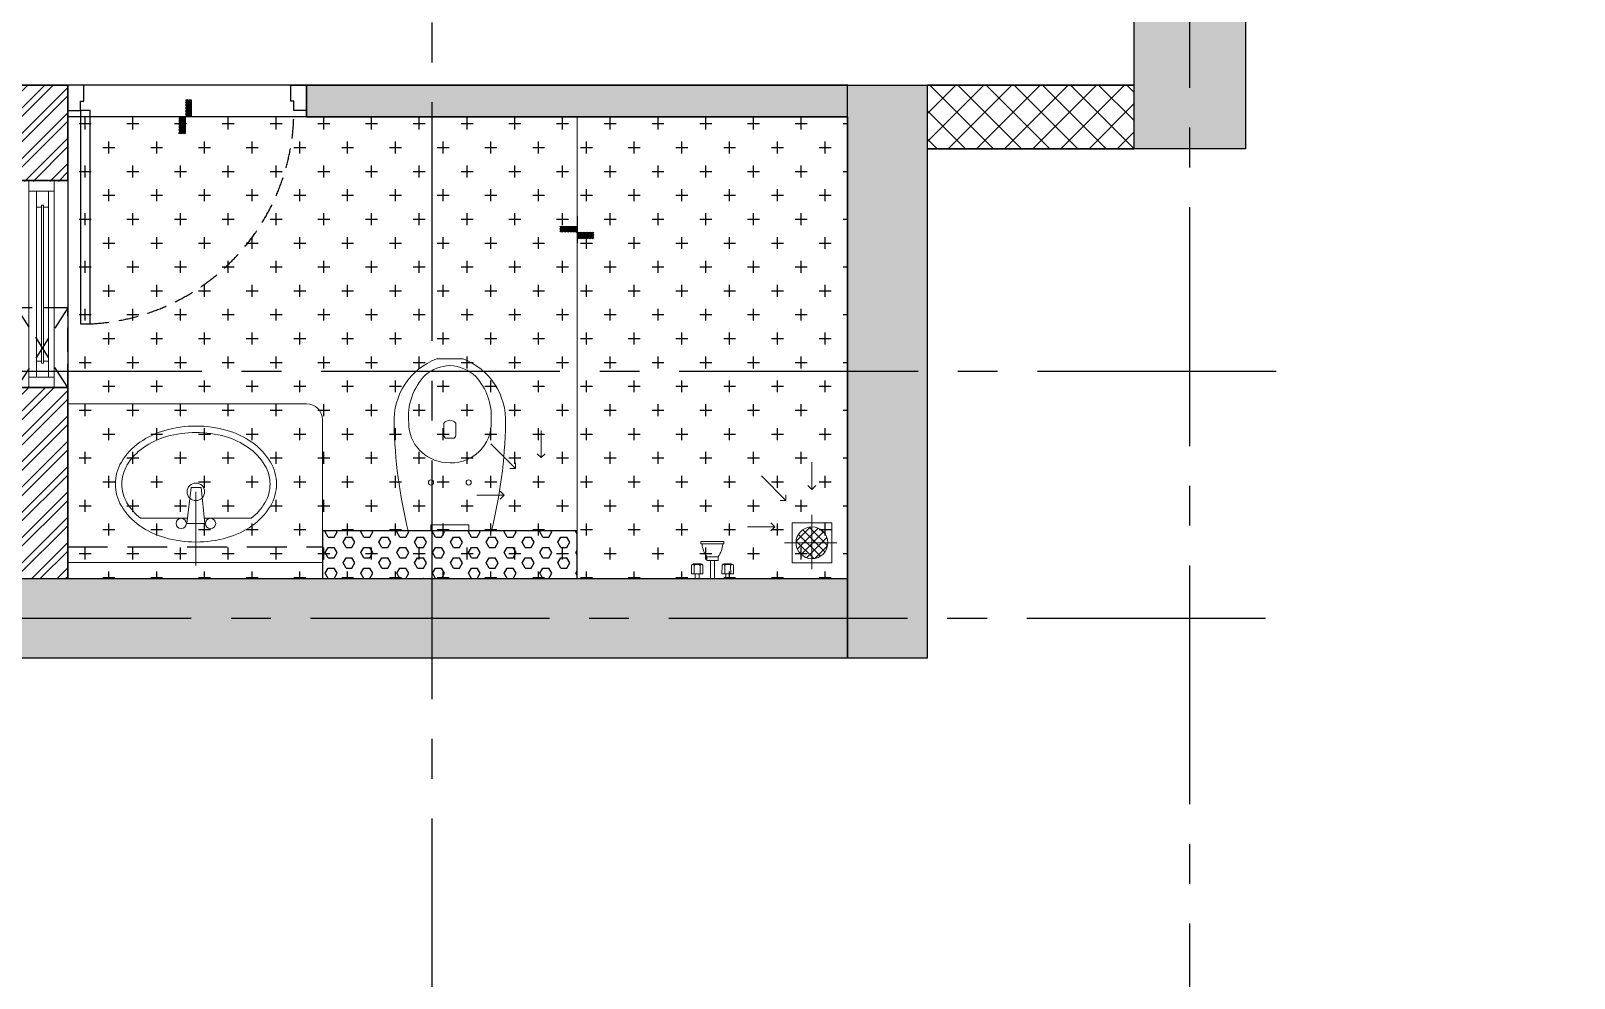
# Model space of a CAD drawing. Header units: millimetres. Extents: x 1066295 to 1300022, y -5734212 to -5454663.
# Drawn here: x 1211591 to 1216439, y -5711502 to -5708527 of the extents above; entities that cross this region are included whole.
import ezdxf

# ---------------------------------------------------------------- set-up
doc = ezdxf.new("R2010")
doc.units = ezdxf.units.MM
doc.header["$LTSCALE"] = 1000
doc.header["$MEASUREMENT"] = 0
for name, pattern in [('AUDIT_D_120904163729-0', [0]), ('T9_KEY PLAN(TYPICAL FLOOR)$0$2BHK-A - BACK$0$AUDIT_D_120904163729-0', [0]), ('T9_KEY PLAN(TYPICAL FLOOR)$0$2BHK-A - BACK$0$HIDDEN', [0.375, 0.25, -0.125]), ('T9_KEY PLAN(TYPICAL FLOOR)$0$T8_REFUGE COLUMNS$0$CENTER2', [1.125, 0.75, -0.125, 0.125, -0.125])]:
    doc.linetypes.add(name, pattern=pattern)
doc.layers.get('0').update_dxf_attribs({"linetype": 'AUDIT_D_120904163729-0'})
for name, color, linetype in [('T9_KEY PLAN(TYPICAL FLOOR)$0$2BHK-A - BACK$0$A-DOOR-FULL', 2, 'Continuous'), ('T9_KEY PLAN(TYPICAL FLOOR)$0$2BHK-A - BACK$0$A-HATCH -160', 251, 'T9_KEY PLAN(TYPICAL FLOOR)$0$2BHK-A - BACK$0$AUDIT_D_120904163729-0'), ('T9_KEY PLAN(TYPICAL FLOOR)$0$2BHK-A - BACK$0$a-tile drop', 3, 'Continuous'), ('T9_KEY PLAN(TYPICAL FLOOR)$0$2BHK-A - BACK$0$A-TOI SUNK 50MM', 8, 'Continuous'), ('T9_KEY PLAN(TYPICAL FLOOR)$0$2BHK-A - BACK$0$APT PLANS-typ$0$TILEDROP', 3, 'Continuous'), ('T9_KEY PLAN(TYPICAL FLOOR)$0$2BHK-A - BACK$0$LEDGE WALL', 5, 'Continuous'), ('T9_KEY PLAN(TYPICAL FLOOR)$0$T8_REFUGE COLUMNS$0$A-CENTERLINE', 193, 'T9_KEY PLAN(TYPICAL FLOOR)$0$T8_REFUGE COLUMNS$0$CENTER2'), ('T9_KEY PLAN(TYPICAL FLOOR)$0$T8_REFUGE COLUMNS$0$A-RCC COLS', 3, 'Continuous'), ('T9_KEY PLAN(TYPICAL FLOOR)$0$T8_TYPICAL COLUMNS$0$A-RCC COLS', 3, 'Continuous')]:
    doc.layers.add(name, color=color, linetype=linetype)
for name, color, linetype, lineweight in [('T9_KEY PLAN(TYPICAL FLOOR)$0$2BHK-A - BACK$0$a-TOI-fixtures', 251, 'Continuous', 0), ('T9_KEY PLAN(TYPICAL FLOOR)$0$2BHK-A - BACK$0$A-WALL- 160', 6, 'Continuous', 30), ('T9_KEY PLAN(TYPICAL FLOOR)$0$2BHK-A - BACK$0$Ventilator', 5, 'Continuous', 0), ('T9_KEY PLAN(TYPICAL FLOOR)$0$T8(T9 IS SIMILAR)$0$D&W', 8, 'Continuous', 25)]:
    doc.layers.add(name, color=color, linetype=linetype, lineweight=lineweight)
doc.layers.add('T9_KEY PLAN(TYPICAL FLOOR)$0$T8_REFUGE COLUMNS$0$COL-HATCH', color=7, linetype='Continuous', lineweight=25, true_color=0xa3a3a3)
doc.styles.add('T9_KEY PLAN(TYPICAL FLOOR)$0$2BHK-A - BACK$0$Romans 1', font='romans.shx', dxfattribs={"height": 100})
doc.dimstyles.new('T9_KEY PLAN(TYPICAL FLOOR)$0$2BHK-A - BACK$0$ALPINE S', dxfattribs={"dimscale": 0, "dimtxt": 100, "dimasz": 75, "dimexe": 0, "dimexo": 0, "dimgap": 75, "dimtad": 1, "dimdec": 0, "dimzin": 0, "dimdsep": 46, "dimtxsty": 'T9_KEY PLAN(TYPICAL FLOOR)$0$2BHK-A - BACK$0$Romans 1', "dimblk": 'T9_KEY PLAN(TYPICAL FLOOR)$0$2BHK-A - BACK$0$_ArchTick', "dimcen": 0.09, "dimclrd": 256, "dimclre": 256, "dimclrt": 7, "dimadec": 0, "dimazin": 0, "dimtfac": 1, "dimtdec": 0, "dimtofl": 0, "dimtmove": 1, "dimatfit": 0, "dimldrblk": 'T9_KEY PLAN(TYPICAL FLOOR)$0$2BHK-A - BACK$0$_Open90', "dimfxl": 1, "dimtolj": 1, "dimtzin": 0, "dimarcsym": 0})

# ---------------------------------------------------------------- blocks, each defined once
blk = doc.blocks.new('T9_KEY PLAN(TYPICAL FLOOR)$0$T8_REFUGE COLUMNS')
at = {"layer": 'T9_KEY PLAN(TYPICAL FLOOR)$0$T8_REFUGE COLUMNS$0$COL-HATCH', "linetype": 'ByBlock'}
h = blk.add_hatch(color=256, dxfattribs=at)
h.dxf.hatch_style = 1
h.paths.add_polyline_path([(1215902.1, -5706299.9), (1216152.1, -5706299.9), (1216152.1, -5708099.9), (1215902.1, -5708099.9)])
h.paths.add_polyline_path([(1215902.1, -5708099.9), (1213292.1, -5708099.9), (1213292.1, -5707849.9), (1215902.1, -5707849.9)])
h.paths.add_polyline_path([(1196642.1, -5706299.9), (1196392.1, -5706299.9), (1196392.1, -5708099.9), (1196642.1, -5708099.9)])
h.paths.add_polyline_path([(1215902.1, -5723474.9), (1216152.1, -5723474.9), (1216152.1, -5721674.9), (1215902.1, -5721674.9)])
h.paths.add_polyline_path([(1215902.1, -5721924.9), (1213292.1, -5721924.9), (1213292.1, -5721674.9), (1215902.1, -5721674.9)])
h.paths.add_polyline_path([(1196642.1, -5723474.9), (1196392.1, -5723474.9), (1196392.1, -5721674.9), (1196642.1, -5721674.9)])
h.paths.add_polyline_path([(1198957.1, -5709939.9), (1199207.1, -5709939.9), (1199207.1, -5714149.9), (1198957.1, -5714149.9)])
h.paths.add_polyline_path([(1197682.1, -5711799.9), (1197432.1, -5711799.9), (1197432.1, -5709939.9), (1197682.1, -5709939.9)])
h.paths.add_polyline_path([(1184832.1, -5718799.9), (1185182.1, -5718799.9), (1185182.1, -5709299.9), (1184832.1, -5709299.9)])
h.paths.add_polyline_path([(1194132.1, -5714149.9), (1193882.1, -5714149.9), (1193882.1, -5709939.9), (1194132.1, -5709939.9)])
h.paths.add_polyline_path([(1189932.1, -5714149.9), (1190232.1, -5714149.9), (1190232.1, -5709914.9), (1189932.1, -5709914.9)])
h.paths.add_polyline_path([(1189932.1, -5719684.9), (1190232.1, -5719684.9), (1190232.1, -5715449.9), (1189932.1, -5715449.9)])
h.paths.add_polyline_path([(1194182.1, -5719609.9), (1193882.1, -5719609.9), (1193882.1, -5717174.9), (1194182.1, -5717174.9)])
h.paths.add_polyline_path([(1215612.1, -5719609.9), (1215862.1, -5719609.9), (1215862.1, -5715374.9), (1215612.1, -5715374.9)])
h.paths.add_polyline_path([(1210702.1, -5711724.9), (1207452.1, -5711724.9), (1207452.1, -5711474.9), (1210702.1, -5711474.9)])
h.paths.add_polyline_path([(1210702.1, -5713624.9), (1207452.1, -5713624.9), (1207452.1, -5713874.9), (1210702.1, -5713874.9)])
h.paths.add_polyline_path([(1210952.1, -5711474.9), (1210702.1, -5711474.9), (1210702.1, -5713874.9), (1210952.1, -5713874.9)])
h.paths.add_polyline_path([(1202442.1, -5712799.9), (1202692.1, -5712799.9), (1202692.1, -5710799.9), (1202442.1, -5710799.9)], flags=17)
h.paths.add_polyline_path([(1196682.1, -5715374.9), (1196932.1, -5715374.9), (1196932.1, -5719609.9), (1196682.1, -5719609.9)])
h.paths.add_polyline_path([(1210052.1, -5727009.9), (1209752.1, -5727009.9), (1209752.1, -5724474.9), (1210052.1, -5724474.9)])
h.paths.add_polyline_path([(1202492.1, -5727009.9), (1202792.1, -5727009.9), (1202792.1, -5724474.9), (1202492.1, -5724474.9)])
h.paths.add_polyline_path([(1199382.1, -5726829.9), (1199132.1, -5726829.9), (1199132.1, -5724474.9), (1199382.1, -5724474.9)])
h.paths.add_polyline_path([(1195392.1, -5726519.9), (1195742.1, -5726519.9), (1195742.1, -5724724.9), (1195392.1, -5724724.9)])
h.paths.add_polyline_path([(1195742.1, -5724124.9), (1195392.1, -5724124.9), (1195392.1, -5723274.9), (1195742.1, -5723274.9)])
h.paths.add_polyline_path([(1217152.1, -5726519.9), (1216802.1, -5726519.9), (1216802.1, -5724724.9), (1217152.1, -5724724.9)])
h.paths.add_polyline_path([(1216802.1, -5724124.9), (1217152.1, -5724124.9), (1217152.1, -5723274.9), (1216802.1, -5723274.9)])
h.paths.add_polyline_path([(1213162.1, -5726829.9), (1213412.1, -5726829.9), (1213412.1, -5724474.9), (1213162.1, -5724474.9)])
h.paths.add_polyline_path([(1209602.1, -5723474.9), (1209852.1, -5723474.9), (1209852.1, -5721674.9), (1209602.1, -5721674.9)])
h.paths.add_polyline_path([(1212262.1, -5721674.9), (1210752.1, -5721674.9), (1210752.1, -5721924.9), (1212262.1, -5721924.9)])
h.paths.add_polyline_path([(1212742.1, -5719224.9), (1207452.1, -5719224.9), (1207452.1, -5718974.9), (1212742.1, -5718974.9)])
h.paths.add_polyline_path([(1214067.1, -5718349.9), (1213817.1, -5718349.9), (1213817.1, -5716424.9), (1214067.1, -5716424.9)])
h.paths.add_polyline_path([(1213587.1, -5709939.9), (1213337.1, -5709939.9), (1213337.1, -5714149.9), (1213587.1, -5714149.9)])
h.paths.add_polyline_path([(1214862.1, -5711799.9), (1215112.1, -5711799.9), (1215112.1, -5709939.9), (1214862.1, -5709939.9)])
h.paths.add_polyline_path([(1227712.1, -5718799.9), (1227362.1, -5718799.9), (1227362.1, -5709299.9), (1227712.1, -5709299.9)])
h.paths.add_polyline_path([(1218412.1, -5714149.9), (1218662.1, -5714149.9), (1218662.1, -5709939.9), (1218412.1, -5709939.9)])
h.paths.add_polyline_path([(1222612.1, -5714149.9), (1222312.1, -5714149.9), (1222312.1, -5709914.9), (1222612.1, -5709914.9)])
h.paths.add_polyline_path([(1222612.1, -5719684.9), (1222312.1, -5719684.9), (1222312.1, -5715449.9), (1222612.1, -5715449.9)])
h.paths.add_polyline_path([(1218362.1, -5719609.9), (1218662.1, -5719609.9), (1218662.1, -5717174.9), (1218362.1, -5717174.9)])
h.paths.add_polyline_path([(1202742.1, -5716974.9), (1202992.1, -5716974.9), (1202992.1, -5718974.9), (1202742.1, -5718974.9)])
h.paths.add_polyline_path([(1204842.1, -5716974.9), (1205092.1, -5716974.9), (1205092.1, -5718974.9), (1204842.1, -5718974.9)])
h.paths.add_polyline_path([(1217152.1, -5701889.9), (1216802.1, -5701889.9), (1216802.1, -5705049.9), (1217152.1, -5705049.9)])
h.paths.add_polyline_path([(1216802.1, -5705649.9), (1217152.1, -5705649.9), (1217152.1, -5706499.9), (1216802.1, -5706499.9)])
h.paths.add_polyline_path([(1213162.1, -5701089.9), (1213412.1, -5701089.9), (1213412.1, -5705299.9), (1213162.1, -5705299.9)])
h.paths.add_polyline_path([(1210052.1, -5701089.9), (1209752.1, -5701089.9), (1209752.1, -5705299.9), (1210052.1, -5705299.9)])
h.paths.add_polyline_path([(1209602.1, -5706299.9), (1209852.1, -5706299.9), (1209852.1, -5708099.9), (1209602.1, -5708099.9)])
h.paths.add_polyline_path([(1212262.1, -5708099.9), (1210752.1, -5708099.9), (1210752.1, -5707849.9), (1212262.1, -5707849.9)])
h.paths.add_polyline_path([(1195392.1, -5701889.9), (1195742.1, -5701889.9), (1195742.1, -5705049.9), (1195392.1, -5705049.9)])
h.paths.add_polyline_path([(1195742.1, -5705649.9), (1195392.1, -5705649.9), (1195392.1, -5706499.9), (1195742.1, -5706499.9)])
h.paths.add_polyline_path([(1199382.1, -5701089.9), (1199132.1, -5701089.9), (1199132.1, -5705299.9), (1199382.1, -5705299.9)])
h.paths.add_polyline_path([(1202492.1, -5701089.9), (1202792.1, -5701089.9), (1202792.1, -5705299.9), (1202492.1, -5705299.9)])
h.paths.add_polyline_path([(1202942.1, -5706299.9), (1202692.1, -5706299.9), (1202692.1, -5708099.9), (1202942.1, -5708099.9)])
h.paths.add_polyline_path([(1200282, -5708099.9), (1201792, -5708099.9), (1201792, -5707849.9), (1200282, -5707849.9)])
h.paths.add_polyline_path([(1207452.1, -5710799.9), (1211787.1, -5710799.9), (1211787.1, -5710549.9), (1207452.1, -5710549.9)])
h.paths.add_polyline_path([(1200042.1, -5713849.9), (1200042.1, -5710549.9), (1205092.1, -5710549.9), (1205092.1, -5712999.9), (1204842.1, -5712999.9), (1204842, -5710799.9), (1200292.1, -5710799.9), (1200292.1, -5713849.9)])
h.paths.add_polyline_path([(1198907.1, -5719224.9), (1205092.1, -5719224.9), (1205092.1, -5718974.9), (1198907.1, -5718974.9)])
h.paths.add_polyline_path([(1202942.1, -5723474.9), (1202692.1, -5723474.9), (1202692.1, -5721674.9), (1202942.1, -5721674.9)])
h.paths.add_polyline_path([(1200282.1, -5721674.9), (1201792.1, -5721674.9), (1201792.1, -5721924.9), (1200282.1, -5721924.9)])
h.paths.add_polyline_path([(1196932.1, -5715624.9), (1203832.1, -5715624.9), (1203832.1, -5715374.9), (1196932.1, -5715374.9)])
h.paths.add_polyline_path([(1215612.1, -5715624.9), (1207452.1, -5715624.9), (1207452.1, -5715374.9), (1215612.1, -5715374.9)])
h.paths.add_polyline_path([(1196642.1, -5721924.9), (1199252.1, -5721924.9), (1199252.1, -5721674.9), (1196642.1, -5721674.9)])
h.paths.add_polyline_path([(1196642.1, -5708099.9), (1199252.1, -5708099.9), (1199252.1, -5707849.9), (1196642.1, -5707849.9)])
h.paths.add_polyline_path([(1198007.1, -5718974.9), (1196932.1, -5718974.9), (1196932.1, -5719224.9), (1198007.1, -5719224.9)])
at = {"layer": 'T9_KEY PLAN(TYPICAL FLOOR)$0$T8_REFUGE COLUMNS$0$A-CENTERLINE'}
for p, q in [((1214597.1, -5722853.5), (1214597.1, -5698299.6)), ((1216977.1, -5728808.5), (1216977.1, -5698299.6)), ((1217248.2, -5707199.9), (1182156.9, -5707199.9)), ((1217215, -5707974.9), (1182156.9, -5707974.9))]:
    blk.add_line(p, q, dxfattribs=at)
at = {"layer": 'T9_KEY PLAN(TYPICAL FLOOR)$0$T8_REFUGE COLUMNS$0$A-RCC COLS', "linetype": 'ByBlock'}
for points in [[(1216802.1, -5705649.9), (1217152.1, -5705649.9), (1217152.1, -5706499.9), (1216802.1, -5706499.9)], [(1215902.1, -5706299.9), (1216152.1, -5706299.9), (1216152.1, -5708099.9), (1215902.1, -5708099.9)], [(1215902.1, -5708099.9), (1213292.1, -5708099.9), (1213292.1, -5707849.9), (1215902.1, -5707849.9)]]:
    blk.add_lwpolyline(points, close=True, dxfattribs=at)
blk = doc.blocks.new('T9_KEY PLAN(TYPICAL FLOOR)$0$T8_TYPICAL COLUMNS')
at = {"layer": 'T9_KEY PLAN(TYPICAL FLOOR)$0$T8_TYPICAL COLUMNS$0$A-RCC COLS', "linetype": 'ByBlock'}
blk.add_blockref('T9_KEY PLAN(TYPICAL FLOOR)$0$T8_REFUGE COLUMNS', (0, 0), dxfattribs=at)
blk = doc.blocks.new('T9_KEY PLAN(TYPICAL FLOOR)$0$2BHK-A - BACK$0$EWC 1-flat-3')
at = {"color": 0, "linetype": 'ByBlock', "ltscale": 1.5}
blk.add_line((130.9, 0), (-130.9, 0), dxfattribs=at)
for points in [[(-130.9, 0, -0.055103), (-175.3, 336.2, -0.321827), (-41.6, 540), (41.6, 540, -0.321827), (175.3, 336.2, -0.055103), (130.9, 0, -27.681239)], [(-13.2, 214.3, -0.391448), (-129.3, 337.7, -0.224585), (-76.1, 489.9, -0.160675), (0, 518.7, -0.183016), (81.6, 484.1, -0.201424), (130, 346.4, -0.474507), (-13.2, 214.3, -2.927417)], [(-9.5, 290.2), (9.5, 290.2, 0.414214), (18.9, 299.7), (18.9, 337.6, 0.5), (-18.9, 337.6), (-18.9, 299.7, 0.414214), (-9.5, 290.2, 0.530498)]]:
    blk.add_lwpolyline(points, format="xyb", dxfattribs=at)
at = {"color": 0, "linetype": 'ByBlock'}
blk.add_lwpolyline([(-59.2, 0), (-59.2, 18.9), (59.2, 18.9), (59.2, 0)], close=True, dxfattribs=at)
at = {"color": 0, "linetype": 'ByBlock', "ltscale": 1.5}
for centre in [(-59.2, 151.6), (59.2, 151.6)]:
    blk.add_circle(centre, 8.31, dxfattribs=at)
blk = doc.blocks.new('T9_KEY PLAN(TYPICAL FLOOR)$0$2BHK-A - BACK$0$Type-A-First Floor Plan-bottom-up$0$FLOOR TRAP-flat-6')
at = {"layer": 'T9_KEY PLAN(TYPICAL FLOOR)$0$2BHK-A - BACK$0$a-TOI-fixtures'}
h = blk.add_hatch(dxfattribs=at)
h.set_pattern_fill('ACET-2D-_USER', color=256, scale=20, angle=45, style=0, double=1, pattern_type=0)
h.set_pattern_definition([(45, (-789896.981, 5385770.066), (-14.142135624, 14.142135624), []), (135, (-789896.981, 5385770.066), (-14.142135624, -14.142135624), [])])
edge = h.paths.add_edge_path()
edge.add_arc((150, 150), 50, 0, 360)
for q in [(150, 228.6), (67.6, 150), (237.4, 150), (150, 63.6)]:
    blk.add_line((150, 150), q, dxfattribs=at)
blk.add_lwpolyline([(87.5, 212.5), (212.5, 212.5), (212.5, 87.5), (87.5, 87.5)], close=True, dxfattribs=at)
blk.add_circle((150, 150), 50, dxfattribs=at)
blk = doc.blocks.new('T9_KEY PLAN(TYPICAL FLOOR)$0$2BHK-A - BACK$0$SH-flat-2')
at = {"color": 0}
for p, q in [((0.1, 54), (14.6, 54)), ((14.6, 30), (14.7, 66)), ((39.8, 57.2), (14.6, 57.2)), ((39.9, 65.9), (14.7, 66)), ((44.6, 43), (44.6, 52.2)), ((45.9, 36.2), (45.9, 59)), ((0, -6), (0, 6)), ((0, 6), (56.3, 5.9)), ((0.1, 42), (14.6, 42)), ((39.7, 38.7), (14.5, 38.7)), ((39.8, 29.9), (14.6, 30)), ((43.4, 31.6), (44.7, 33.1)), ((56.2, -18.1), (56.3, 17.9)), ((56.3, 17.9), (68.3, 17.9)), ((68.2, -18.1), (68.3, 17.9)), ((108.4, -32.8), (108.5, 32.4)), ((108.5, 35.8), (116.3, 35.8)), ((108.5, 32.4), (108.5, 35.8)), ((116.2, -36.2), (116.3, 35.8)), ((-0.1, -42), (14.4, -42)), ((0, -6), (56.3, -6.1)), ((14.5, -30), (14.4, -66)), ((39.6, -38.8), (14.4, -38.8)), ((39.7, -30.1), (14.5, -30)), ((43.3, -31.7), (44.6, -33.3)), ((44.4, -43.2), (44.4, -52.4)), ((45.7, -36.4), (45.7, -59.2)), ((56.2, -18.1), (68.2, -18.1)), ((108.4, -32.8), (108.4, -36.2)), ((108.4, -36.2), (116.2, -36.2)), ((-0.1, -54), (14.4, -54)), ((39.5, -57.3), (14.3, -57.3)), ((39.6, -66.1), (14.4, -66))]:
    blk.add_line(p, q, dxfattribs=at)
for centre, radius, start, end in [((39.8, 62), 4.8, 269.8776, 359.8776), ((39.8, 52.2), 4.8, 359.8776, 89.8776), ((39.9, 61.1), 4.8, 359.8776, 89.8776), ((41.1, 59), 4.8, 359.8776, 46.4449), ((39.8, 43.5), 4.8, 269.8776, 359.8776), ((39.7, 33.9), 4.8, 359.8776, 89.8776), ((39.8, 34.7), 4.8, 269.8776, 359.8776), ((41.1, 36.2), 4.8, 319.2258, 359.8776), ((114.8, -47.9), 80.5, 94.4595, 125.2375), ((39.6, -34), 4.8, 269.8776, 359.8776), ((39.6, -43.6), 4.8, 359.8776, 89.8776), ((39.7, -34.9), 4.8, 359.8776, 89.8776), ((40.9, -36.4), 4.8, 359.8776, 40.5294), ((115, 47.4), 80.5, 234.5177, 265.2957), ((39.5, -52.4), 4.8, 269.8776, 359.8776), ((39.5, -62.1), 4.8, 359.8776, 89.8776), ((39.6, -61.3), 4.8, 269.8776, 359.8776), ((40.9, -59.2), 4.8, 313.3103, 359.8776)]:
    blk.add_arc(centre, radius, start, end, dxfattribs=at)
blk = doc.blocks.new('*U2393')
for points in [[(0, 0), (0, 670), (-30, 670), (-30, 0)], [(-710, 0), (-670, 0), (-670, -30), (-660, -30), (-660, -80), (-710, -80)], [(40, 0), (0, 0), (0, -30), (-10, -30), (-10, -80), (40, -80)]]:
    blk.add_lwpolyline(points, close=True)
at = {"color": 0, "linetype": 'ByBlock', "ltscale": 0.25}
blk.add_arc((1, -0.4), 671, 92.373, 179.9653, dxfattribs=at)
blk = doc.blocks.new('T9_KEY PLAN(TYPICAL FLOOR)$0$2BHK-A - BACK$0$TILE DROP -x')
at = {"layer": 'T9_KEY PLAN(TYPICAL FLOOR)$0$2BHK-A - BACK$0$APT PLANS-typ$0$TILEDROP'}
h = blk.add_hatch(dxfattribs=at)
h.set_pattern_fill('ACET-2D-ANSI31', color=8, scale=27, angle=90, style=0)
h.set_pattern_definition([(135, (583590.9237, -2384968.1492), (-2.3864853865, -2.3864853865), [])])
h.paths.add_polyline_path([(-58303, -19205.9), (-58303, -19151.2), (-58284.2, -19151.2), (-58284.2, -19205.9)])
edge = h.paths.add_edge_path()
edge.add_line((-58303, -19258.5), (-58323.9, -19258.5))
edge.add_line((-58303, -19205.9), (-58303, -19258.5))
edge.add_line((-58323.7, -19205.9), (-58303, -19205.9))
edge.add_line((-58323.7, -19258.5), (-58323.7, -19205.9))
at = {"layer": 'T9_KEY PLAN(TYPICAL FLOOR)$0$2BHK-A - BACK$0$APT PLANS-typ$0$TILEDROP', "color": 1}
blk.add_line((-58252, -19205.9), (-58336, -19205.9), dxfattribs=at)
at = {"layer": 'T9_KEY PLAN(TYPICAL FLOOR)$0$2BHK-A - BACK$0$APT PLANS-typ$0$TILEDROP', "color": 20, "const_width": 3}
for points in [[(-58284.2, -19205.9), (-58284.2, -19151.2)], [(-58303, -19258.5), (-58303, -19205.9)], [(-58303, -19205.9), (-58284.2, -19205.9)]]:
    blk.add_lwpolyline(points, dxfattribs=at)
blk = doc.blocks.new('T9_KEY PLAN(TYPICAL FLOOR)$0$2BHK-A - BACK$0$V1')
at = {"layer": 'T9_KEY PLAN(TYPICAL FLOOR)$0$2BHK-A - BACK$0$Ventilator'}
for p, q in [((1139453.9, -5700057.1), (1140103.9, -5700057.1)), ((1139453.9, -5700217.1), (1140103.9, -5700217.1))]:
    blk.add_line(p, q, dxfattribs=at)
at = {"layer": 'T9_KEY PLAN(TYPICAL FLOOR)$0$2BHK-A - BACK$0$Ventilator', "color": 8}
for p, q in [((1139486.9, -5700094.6), (1140070.9, -5700094.6)), ((1139536.9, -5700118.3), (1140020.9, -5700118.3)), ((1139486.9, -5700174.6), (1140070.9, -5700174.6)), ((1139536.9, -5700155.8), (1140020.9, -5700155.8))]:
    blk.add_line(p, q, dxfattribs=at)
at = {"layer": 'T9_KEY PLAN(TYPICAL FLOOR)$0$2BHK-A - BACK$0$Ventilator', "color": 5}
for p, q in [((1139536.9, -5700134.1), (1140020.9, -5700134.1)), ((1139536.9, -5700140.1), (1140020.9, -5700140.1))]:
    blk.add_line(p, q, dxfattribs=at)
at = {"layer": 'T9_KEY PLAN(TYPICAL FLOOR)$0$2BHK-A - BACK$0$Ventilator', "color": 4}
for points in [[(1139453.9, -5700094.6), (1139486.9, -5700094.6), (1139486.9, -5700174.6), (1139453.9, -5700174.6)], [(1139536.9, -5700134.1), (1139536.9, -5700118.3), (1139486.9, -5700118.3), (1139486.9, -5700155.8), (1139536.9, -5700155.8), (1139536.9, -5700140.1), (1139530.9, -5700140.1), (1139530.9, -5700134.1)], [(1140020.9, -5700134.1), (1140020.9, -5700118.3), (1140070.9, -5700118.3), (1140070.9, -5700155.8), (1140020.9, -5700155.8), (1140020.9, -5700140.1), (1140026.9, -5700140.1), (1140026.9, -5700134.1)], [(1140103.9, -5700094.6), (1140070.9, -5700094.6), (1140070.9, -5700174.6), (1140103.9, -5700174.6)]]:
    blk.add_lwpolyline(points, close=True, dxfattribs=at)
blk = doc.blocks.new('T9_KEY PLAN(TYPICAL FLOOR)$0$2BHK-A - BACK$0$_ArchTick')
at = {"color": 0, "linetype": 'ByBlock', "const_width": 0.15}
blk.add_lwpolyline([(-0.5, -0.5), (0.5, 0.5)], dxfattribs=at)
blk = doc.blocks.new('T9_KEY PLAN(TYPICAL FLOOR)$0$2BHK-A - BACK$0$_Open90')
at = {"color": 0, "linetype": 'ByBlock', "lineweight": -2}
for p, q in [((0, 0), (-1, 0)), ((-0.5, 0.5), (0, 0)), ((0, 0), (-0.5, -0.5))]:
    blk.add_line(p, q, dxfattribs=at)
blk = doc.blocks.new('T9_KEY PLAN(TYPICAL FLOOR)$0$2BHK-A - BACK$0$WB1')
at = {"color": 0, "linetype": 'ByBlock', "ltscale": 1000}
for p, q in [((190074.4, -1779394.5), (190063, -1779507.9)), ((190106.8, -1779394.5), (190119.9, -1779507.9)), ((189917.5, -1779491.7), (190064.6, -1779491.7)), ((190061.5, -1779507.9), (190121.4, -1779507.9)), ((190118, -1779491.7), (190265.4, -1779491.7))]:
    blk.add_line(p, q, dxfattribs=at)
at = {"color": 0, "linetype": 'ByBlock'}
blk.add_line((190106.8, -1779394.5), (190074.4, -1779394.5), dxfattribs=at)
for centre, major_axis, start_param, end_param in [((190067.1, -1779471.3), (-69.6, 256.7), 0.015739, 0.342992), ((190091.4, -1779555.7), (-92.6, 341.5), 6.018375, 6.298924), ((190091.4, -1779555.7), (-87.3, 322), 6.018375, 6.298924), ((190091.4, -1779555.7), (-92.6, 341.5), 5.737826, 6.018375), ((190091.4, -1779555.7), (-87.3, 322), 5.737826, 6.018375), ((190115.8, -1779471.3), (-69.6, 256.7), 5.410573, 5.737826), ((190030, -1779417.8), (-52.6, 193.9), 0.342992, 0.768932), ((190030, -1779417.8), (-47.3, 174.4), 0.342992, 0.768932), ((190067.1, -1779471.3), (-64.3, 237.2), 0.015739, 0.342992), ((190115.8, -1779471.3), (-64.3, 237.2), 5.410573, 5.737826), ((190152.9, -1779417.8), (-47.3, 174.4), 4.984633, 5.410573), ((190152.9, -1779417.8), (-52.6, 193.9), 4.984633, 5.410573), ((189973.2, -1779384.1), (-35.3, 130.2), 0.768932, 1.305986), ((190209.6, -1779384.1), (-35.3, 130.2), 4.447579, 4.984633), ((189973.2, -1779384.1), (-30, 110.7), 0.768932, 1.305986), ((190209.6, -1779384.1), (-30, 110.7), 4.447579, 4.984633), ((189973.2, -1779384.1), (-35.3, 130.2), 1.305986, 1.84304), ((189973.2, -1779384.1), (-30, 110.7), 1.305986, 1.84304), ((190209.6, -1779384.1), (-30, 110.7), 3.910525, 4.447579), ((190209.6, -1779384.1), (-35.3, 130.2), 3.910525, 4.447579), ((190030, -1779350.3), (-52.6, 193.9), 1.84304, 2.268981), ((190030, -1779350.3), (-47.3, 174.4), 1.84304, 2.20494), ((190152.9, -1779350.3), (-47.3, 174.4), 3.548625, 3.910525), ((190152.9, -1779350.3), (-52.6, 193.9), 3.484585, 3.910525), ((190067.1, -1779296.9), (-69.6, 256.7), 2.268981, 2.596234), ((190045.3, -1779507.9), (-4.2, 15.6), 6.018375, 12.30156), ((190137.6, -1779507.9), (-4.2, 15.6), 6.018375, 12.30156), ((190115.8, -1779296.9), (-69.6, 256.7), 3.157331, 3.484585), ((190091.4, -1779212.5), (-92.6, 341.5), 2.596234, 2.876783), ((190091.4, -1779212.5), (-92.6, 341.5), 2.876783, 3.157331)]:
    blk.add_ellipse(centre, major_axis=major_axis, ratio=1, start_param=start_param, end_param=end_param, dxfattribs=at)
blk = doc.blocks.new('T9_KEY PLAN(TYPICAL FLOOR)$0$2BHK-A - BACK$0$A$C1DA736AB')
at = {"color": 0, "linetype": 'ByBlock'}
for points in [[(117, 0.4, 0), (202.3, 0.4, 0)], [(81.7, -82.8, 0), (158.2, -159.9, 0)], [(0.4, -117, 0), (0.4, -202.3, 0)]]:
    blk.add_leader(points, dimstyle='T9_KEY PLAN(TYPICAL FLOOR)$0$2BHK-A - BACK$0$ALPINE S', override={"dimscale": 1, "dimasz": 25, "dimtad": 0, "dimfxl": 5, "dimtfill": 1, "dimarcsym": 1}, dxfattribs=at)
blk = doc.blocks.new('T9_KEY PLAN(TYPICAL FLOOR)')
at = {"layer": 'T9_KEY PLAN(TYPICAL FLOOR)$0$2BHK-A - BACK$0$A-HATCH -160', "linetype": 'ByBlock'}
h = blk.add_hatch(dxfattribs=at)
h.set_pattern_fill('ZIGZAG', color=8, scale=250)
h.set_pattern_definition([(0, (-0.22, 0.45), (31.25, 31.25), [31.25, -31.25]), (90, (31.03, 0.45), (-31.25, 31.25), [31.25, -31.25])])
h.paths.add_polyline_path([(1215902.4, -5706299.9), (1214202.4, -5706299.9), (1214202.4, -5706399.9), (1215902.4, -5706399.9)])
h.paths.add_polyline_path([(1213162, -5705299.9), (1213162, -5705199.9), (1210952.4, -5705199.9), (1210952.4, -5705299.9), (1212102.5, -5705299.9), (1212102.5, -5705399.9), (1212202.5, -5705399.9), (1212202.5, -5705299.9)])
h.paths.add_polyline_path([(1212102.5, -5706399.9), (1211202.8, -5706399.9), (1211202.8, -5706299.9), (1212102.5, -5706299.9)])
h.paths.add_polyline_path([(1210452.8, -5706299.9), (1209852.8, -5706299.9), (1209852.8, -5706399.9), (1210452.8, -5706399.9)])
h.paths.add_polyline_path([(1207652.5, -5708749.5), (1207552.5, -5708749.5), (1207552.5, -5707999.9), (1207652.5, -5707999.9)])
h.paths.add_polyline_path([(1207652.5, -5709649.5), (1207552.5, -5709649.5), (1207552.5, -5710549.5), (1207652.5, -5710549.5)])
h.paths.add_polyline_path([(1212402.6, -5708600.5), (1212287.5, -5708600.5), (1212287.5, -5708700.5), (1212502.6, -5708700.5), (1212502.6, -5708099.9), (1212402.6, -5708099.9)])
h.paths.add_polyline_path([(1209752.5, -5701189.9), (1209117.5, -5701189.9), (1209117.5, -5701089.9), (1209752.5, -5701089.9)])
h = blk.add_hatch(dxfattribs=at)
h.set_pattern_fill('ANSI32', color=8, scale=150)
h.set_pattern_definition([(45, (-0.03, -2.55), (-39.77475644, 39.77475644), []), (45, (26.484, -2.55), (-39.77475644, 39.77475644), [])])
h.paths.add_polyline_path([(1212262.5, -5708099.9), (1212502.6, -5708099.6), (1212502.6, -5707939.6), (1212262.5, -5707939.6)])
h.paths.add_polyline_path([(1213452.4, -5706602.4), (1213452.4, -5706302.4), (1212102.5, -5706302.4), (1212102.5, -5706602.4), (1212262.5, -5706602.4), (1212262.5, -5706462.4), (1213292.4, -5706462.4), (1213292.4, -5706602.4)])
h = blk.add_hatch(dxfattribs=at)
h.set_pattern_fill('ANSI37', color=8, scale=500)
h.paths.add_polyline_path([(1216802.2, -5706499.9), (1216152.8, -5706499.9), (1216152.8, -5706299.9), (1216802.2, -5706299.9)])
h = blk.add_hatch(dxfattribs=at)
h.set_pattern_fill('ANSI32', color=8, scale=150)
h.paths.add_polyline_path([(1213292.4, -5707249.9), (1213452.4, -5707249.9), (1213452.4, -5707849.9), (1213292.4, -5707849.9)])
h = blk.add_hatch(dxfattribs=at)
h.set_pattern_fill('HEX', color=8, scale=150)
h.paths.add_polyline_path([(1214252.4, -5707699.5), (1214252.4, -5707849.5), (1215052.4, -5707849.5), (1215052.4, -5707699.5)])
at = {"layer": 'T9_KEY PLAN(TYPICAL FLOOR)$0$2BHK-A - BACK$0$A-TOI SUNK 50MM'}
h = blk.add_hatch(dxfattribs=at)
h.set_pattern_fill('CROSS', color=8, scale=300, style=0)
h.set_pattern_definition([(0, (54492.616, 14881.46), (75, 75), [37.5, -112.5]), (90, (54511.366, 14862.71), (-75, 75), [37.5, -112.5])])
h.paths.add_polyline_path([(1215902.4, -5706399.9), (1213452.4, -5706399.9), (1213452.4, -5707849.9), (1215902.4, -5707849.9)])
h.paths.add_polyline_path([(1209852.8, -5706399.9), (1212102.5, -5706399.9), (1212102.5, -5707850.3), (1209852.3, -5707850.3)])
at = {"color": 8, "linetype": 'T9_KEY PLAN(TYPICAL FLOOR)$0$2BHK-A - BACK$0$HIDDEN', "ltscale": 0.3}
for p, q in [((1213452.4, -5706999.9, 0.6), (1213292.4, -5707249.9)), ((1213452.4, -5707250), (1213292.4, -5706999.9, 0.6))]:
    blk.add_line(p, q, dxfattribs=at)
blk.add_lwpolyline([(1213292.4, -5706999.9), (1213292.4, -5707249.9), (1213452.4, -5707249.9), (1213452.4, -5706999.9)], close=True, dxfattribs=at)
at = {"layer": 'T9_KEY PLAN(TYPICAL FLOOR)$0$2BHK-A - BACK$0$A-TOI SUNK 50MM', "color": 8}
for p, q in [((1214202.4, -5706299.9), (1213452.4, -5706299.9)), ((1214202.4, -5706399.9), (1213452.4, -5706399.9))]:
    blk.add_line(p, q, dxfattribs=at)
blk.add_lwpolyline([(1215902.4, -5706399.9), (1213452.4, -5706399.9), (1213452.4, -5707849.9), (1215902.4, -5707849.9)], close=True, dxfattribs=at)
at = {"layer": 'T9_KEY PLAN(TYPICAL FLOOR)$0$2BHK-A - BACK$0$a-TOI-fixtures', "color": 8}
for p, q in [((1214202.4, -5706299.9), (1213452.4, -5706299.9)), ((1214202.4, -5706399.9), (1213452.4, -5706399.9)), ((1215052.4, -5707849.5), (1215052.4, -5706399.9)), ((1214202.4, -5707301.2), (1213452.4, -5707301.2)), ((1213452.4, -5707799.5), (1213452.4, -5707301.2)), ((1214252.4, -5707799.5), (1214252.4, -5707351.2)), ((1214252.4, -5707799.5), (1213452.4, -5707799.5))]:
    blk.add_line(p, q, dxfattribs=at)
at = {"layer": 'T9_KEY PLAN(TYPICAL FLOOR)$0$2BHK-A - BACK$0$a-TOI-fixtures', "color": 8, "extrusion": (2.53027e-07, 3.53358e-09, 1)}
blk.add_line((1213854.7, -5707577.3, 0), (1213854.7, -5707808.9), dxfattribs=at)
blk.add_circle((1213854.7, -5707577.3, 0.3), 27.5, dxfattribs=at)
at = {"layer": 'T9_KEY PLAN(TYPICAL FLOOR)$0$2BHK-A - BACK$0$a-TOI-fixtures', "color": 8}
blk.add_arc((1214202.4, -5707351.2), 50, 0, 90, dxfattribs=at)
at = {"layer": 'T9_KEY PLAN(TYPICAL FLOOR)$0$2BHK-A - BACK$0$A-WALL- 160', "color": 8, "linetype": 'ByBlock'}
for p, q in [((1213452.4, -5706299.9), (1212102.5, -5706299.9)), ((1213452.4, -5706299.9), (1213452.4, -5706599.9)), ((1215902.4, -5706299.9), (1214202.4, -5706299.9)), ((1214202.4, -5706299.9), (1214202.4, -5706399.9)), ((1216802.5, -5706299.9), (1216152.8, -5706299.9)), ((1215902.4, -5706399.9), (1214202.4, -5706399.9)), ((1216802.5, -5706499.9), (1216152.8, -5706499.9)), ((1213292.4, -5706599.9), (1213452.4, -5706599.9)), ((1213292.4, -5707249.9), (1213452.4, -5707249.9)), ((1213452.4, -5707249.9), (1213452.4, -5707849.8))]:
    blk.add_line(p, q, dxfattribs=at)
at = {"layer": 'T9_KEY PLAN(TYPICAL FLOOR)$0$2BHK-A - BACK$0$LEDGE WALL', "color": 8, "linetype": 'T9_KEY PLAN(TYPICAL FLOOR)$0$2BHK-A - BACK$0$HIDDEN', "ltscale": 0.5}
blk.add_line((1213452.4, -5707749.8), (1214252.4, -5707749.8), dxfattribs=at)
at = {"layer": 'T9_KEY PLAN(TYPICAL FLOOR)$0$2BHK-A - BACK$0$LEDGE WALL', "color": 8}
blk.add_lwpolyline([(1214252.4, -5707699.5), (1214252.4, -5707849.5), (1215052.4, -5707849.5), (1215052.4, -5707699.5)], close=True, dxfattribs=at)
at = {"layer": 'T9_KEY PLAN(TYPICAL FLOOR)$0$2BHK-A - BACK$0$A-DOOR-FULL', "color": 8, "linetype": 'T9_KEY PLAN(TYPICAL FLOOR)$0$2BHK-A - BACK$0$HIDDEN', "rotation": 180}
blk.add_blockref('*U2393', (1213492.4, -5706379.9), dxfattribs=at)
at = {"layer": 'T9_KEY PLAN(TYPICAL FLOOR)$0$2BHK-A - BACK$0$a-tile drop', "color": 8}
for p, rotation in [((1272124.8, -5687194.3), 359.9996795902023), ((1195846.9, -5648459.2), 89.99967959020255)]:
    blk.add_blockref('T9_KEY PLAN(TYPICAL FLOOR)$0$2BHK-A - BACK$0$TILE DROP -x', p, dxfattribs=dict(at, rotation=rotation))
at = {"layer": 'T9_KEY PLAN(TYPICAL FLOOR)$0$2BHK-A - BACK$0$a-TOI-fixtures', "color": 8}
blk.add_blockref('T9_KEY PLAN(TYPICAL FLOOR)$0$2BHK-A - BACK$0$EWC 1-flat-3', (1214652.4, -5707699.5), dxfattribs=at)
at = {"layer": 'T9_KEY PLAN(TYPICAL FLOOR)$0$2BHK-A - BACK$0$a-TOI-fixtures', "color": 8, "extrusion": (2.28211e-17, 8.33267e-18, -1), "zscale": -0.9999999999999999, "rotation": 0.008288086606564618}
blk.add_blockref('T9_KEY PLAN(TYPICAL FLOOR)$0$2BHK-A - BACK$0$WB1', (-1404203.5, -3928196.3, 0), dxfattribs=at)
at = {"layer": 'T9_KEY PLAN(TYPICAL FLOOR)$0$2BHK-A - BACK$0$a-TOI-fixtures', "color": 8}
for name, p, rotation in [('T9_KEY PLAN(TYPICAL FLOOR)$0$2BHK-A - BACK$0$A$C1DA736AB', (1214939.9, -5707587), 180), ('T9_KEY PLAN(TYPICAL FLOOR)$0$2BHK-A - BACK$0$A$C1DA736AB', (1215789.9, -5707687), 180), ('T9_KEY PLAN(TYPICAL FLOOR)$0$2BHK-A - BACK$0$SH-flat-2', (1215477.4, -5707849.6, 0), 90.1224073997169)]:
    blk.add_blockref(name, p, dxfattribs=dict(at, rotation=rotation))
at = {"layer": 'T9_KEY PLAN(TYPICAL FLOOR)$0$2BHK-A - BACK$0$a-TOI-fixtures', "color": 8, "extrusion": (0, 0, -1), "zscale": -1, "rotation": 90}
blk.add_blockref('T9_KEY PLAN(TYPICAL FLOOR)$0$2BHK-A - BACK$0$Type-A-First Floor Plan-bottom-up$0$FLOOR TRAP-flat-6', (-1215639.9, -5707887.4), dxfattribs=at)
at = {"layer": 'T9_KEY PLAN(TYPICAL FLOOR)$0$2BHK-A - BACK$0$A-WALL- 160', "color": 8, "linetype": 'ByBlock', "rotation": 90}
blk.add_blockref('T9_KEY PLAN(TYPICAL FLOOR)$0$2BHK-A - BACK$0$V1', (-4486764.7, -6846703.8), dxfattribs=at)
at = {"layer": 'T9_KEY PLAN(TYPICAL FLOOR)$0$T8(T9 IS SIMILAR)$0$D&W', "color": 8, "linetype": 'ByBlock'}
blk.add_blockref('T9_KEY PLAN(TYPICAL FLOOR)$0$T8_TYPICAL COLUMNS', (0, 0), dxfattribs=at)
blk = doc.blocks.new('T9_PROFILE SECTIONS')
at = {"linetype": 'ByBlock'}
blk.add_blockref('T9_KEY PLAN(TYPICAL FLOOR)', (0.1954, 0.8356), dxfattribs=at)

msp = doc.modelspace()

# ---------------------------------------------------------------- block references
at = {"linetype": 'ByBlock'}
msp.add_blockref('T9_PROFILE SECTIONS', (-1745.2, -2398.4, 0.4), dxfattribs=at)

doc.saveas('drawing.dxf')
